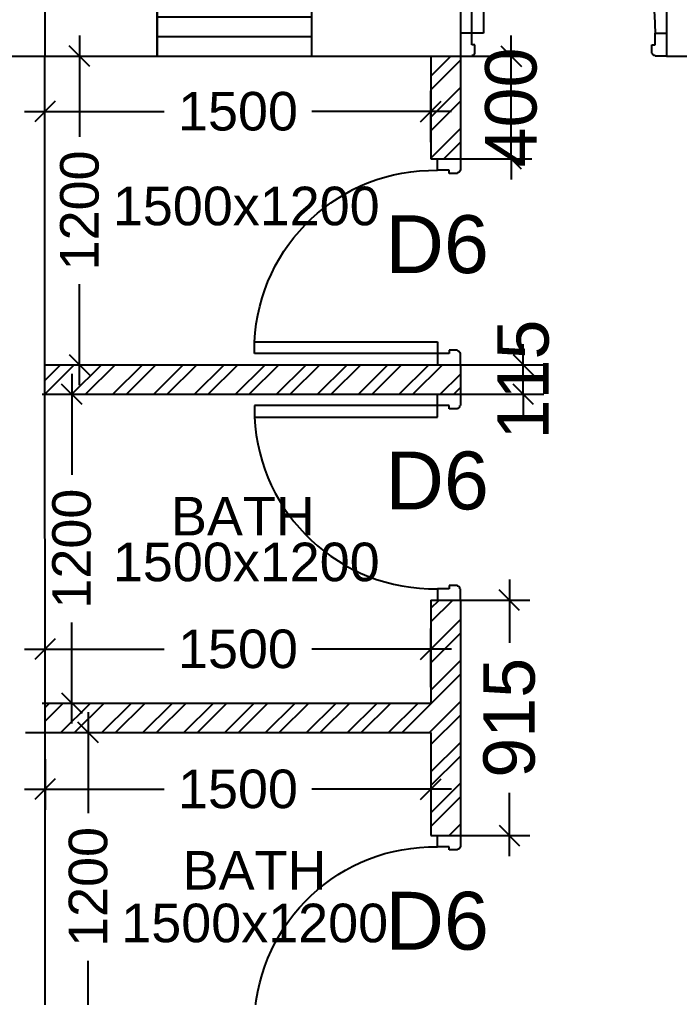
# Model space of a CAD drawing. Extents: x 7620542 to 7843793, y -6476226 to -6093835.
# Drawn here: x 7751200 to 7753764, y -6341425 to -6337623 of the extents above; entities that cross this region are included whole.
import ezdxf
from ezdxf.enums import TextEntityAlignment as Align

# ---------------------------------------------------------------- set-up
doc = ezdxf.new("R2010")
doc.units = 0
doc.header["$LTSCALE"] = 600
doc.header["$MEASUREMENT"] = 0
doc.header["$PDMODE"] = 35
doc.linetypes.add('DASHED', pattern=[0.75, 0.5, -0.25])
doc.layers.get('0').update_dxf_attribs({"linetype": 'CONTINUOUS'})
doc.layers.get('Defpoints').update_dxf_attribs({"linetype": 'CONTINUOUS'})
for name, color, linetype in [('DIM-TEXT', 8, 'CONTINUOUS'), ('DOOR', 32, 'CONTINUOUS'), ('joinery', 7, 'CONTINUOUS'), ('LA-column', 3, 'CONTINUOUS'), ('Room Dim', 1, 'CONTINUOUS'), ('T Wall', 8, 'CONTINUOUS'), ('TEXT', 6, 'CONTINUOUS'), ('Toi. Wall Hat', 3, 'CONTINUOUS'), ('Walls', 7, 'CONTINUOUS'), ('WIN', 151, 'CONTINUOUS'), ('Working Dim', 5, 'CONTINUOUS')]:
    doc.layers.add(name, color=color, linetype=linetype)
doc.styles.add('ari', font='arial.ttf')
doc.styles.add('ARIAL', font='arial.ttf')
doc.styles.add('RT', font='romant.shx')
doc.dimstyles.new('int. dim', dxfattribs={"dimtxt": 450, "dimasz": 80, "dimexe": 80, "dimexo": 0, "dimgap": 70, "dimtad": 0, "dimdec": 0, "dimzin": 12, "dimdsep": 46, "dimtxsty": 'ari', "dimblk": 'OBLIQUE', "dimcen": 2, "dimdle": 80, "dimclrd": 256, "dimclre": 256, "dimclrt": 6, "dimadec": 0, "dimazin": 0, "dimtfac": 1, "dimtdec": 0, "dimtix": 1, "dimtmove": 2, "dimatfit": 3, "dimfxl": 1, "dimtolj": 1, "dimtzin": 0, "dimlwd": -1, "dimlwe": -1, "dimarcsym": 0})
doc.dimstyles.new('TEXT', dxfattribs={"dimscale": 0, "dimtxt": 600, "dimasz": 300, "dimexe": 300, "dimexo": 30, "dimgap": 50, "dimtad": 0, "dimdec": 0, "dimzin": 0, "dimdsep": 46, "dimtxsty": 'RT', "dimblk": 'OBLIQUE', "dimcen": 0.09, "dimdle": 300, "dimclrd": 256, "dimclre": 256, "dimclrt": 170, "dimadec": 0, "dimazin": 0, "dimtfac": 1, "dimtdec": 0, "dimtofl": 0, "dimtmove": 2, "dimatfit": 3, "dimfxl": 1, "dimfrac": 2, "dimtolj": 1, "dimtzin": 0, "dimlwd": -1, "dimlwe": -1, "dimarcsym": 0})

# ---------------------------------------------------------------- blocks, each defined once
blk = doc.blocks.new('1000')
at = {"layer": 'DOOR'}
for p, q in [((0, -100), (0, 0)), ((0, 0), (49.7, 0)), ((49.7, 0), (49.7, -2.2)), ((63.2, -13.5), (61, -13.5)), ((63.2, -13.5), (63.2, -49.5)), ((836.8, -13.5), (836.8, -49.5)), ((836.8, -13.5), (839, -13.5)), ((850.3, 0), (850.3, -2.2)), ((900, 0), (850.3, 0)), ((900, -100), (900, 0)), ((63.2, -49.5), (49.7, -49.5)), ((49.7, -49.5), (49.7, -100)), ((836.8, -49.5), (850.3, -49.5)), ((850.3, -49.5), (850.3, -100)), ((49.7, -100), (0, -100)), ((49.7, -100), (49.7, -900.6)), ((100.2, -100), (49.7, -100)), ((100.2, -900.6), (100.2, -100)), ((850.3, -100), (900, -100)), ((49.7, -900.6), (100.2, -900.6))]:
    blk.add_line(p, q, dxfattribs=at)
for centre, major_axis, start_param, end_param in [((49.7, -13.5), (-7.95, 7.95), 3.926991, 5.497787), ((850.3, -13.5), (7.95, 7.95), 0.785398, 2.356194)]:
    blk.add_ellipse(centre, major_axis=major_axis, ratio=1, start_param=start_param, end_param=end_param, dxfattribs=at)
at = {"layer": 'DOOR', "color": 145}
blk.add_ellipse((64.3, -115.3), major_axis=(-519.7, 589.8), ratio=1, start_param=2.464943, end_param=4.009476, dxfattribs=at)
blk = doc.blocks.new('A$C782D609A')
at = {"layer": 'WIN', "linetype": 'Continuous'}
for p, q in [((-300, 230), (300, 230)), ((-300, 230), (-300, 0)), ((300, 230), (300, 0)), ((-300, 0), (300, 0))]:
    blk.add_line(p, q, dxfattribs=at)
at = {"layer": 'WIN', "linetype": 'DASHED', "ltscale": 300}
for p, q in [((-300, 153.3), (300, 153.3)), ((-300, 76.7), (300, 76.7))]:
    blk.add_line(p, q, dxfattribs=at)
blk = doc.blocks.new('_Oblique')
at = {"color": 0, "linetype": 'ByBlock', "lineweight": -2}
blk.add_line((-0.5, -0.5), (0.5, 0.5), dxfattribs=at)
blk = doc.blocks.new('*D573')
at = {"layer": 'Defpoints', "color": 0, "transparency": 16777216}
for p in [(7751222.9, -6340395, -4.8), (7751466.9, -6340395), (7751222.9, -6341595, -4.8)]:
    blk.add_point(p, dxfattribs=at)
at = {"layer": 'Working Dim', "transparency": 16777216}
for p, q in [((7751466.9, -6340315), (7751466.9, -6340708.3)), ((7751222.9, -6340395), (7751546.9, -6340395)), ((7751466.9, -6341675), (7751466.9, -6341281.6)), ((7751222.9, -6341595), (7751546.9, -6341595))]:
    blk.add_line(p, q, dxfattribs=at)
at = {"layer": 'Working Dim', "transparency": 16777216, "xscale": 80, "yscale": 80, "zscale": 80}
for p, rotation in [((7751466.9, -6340395), 90), ((7751466.9, -6341595), 270)]:
    blk.add_blockref('_Oblique', p, dxfattribs=dict(at, rotation=rotation))
at = {"layer": 'Working Dim', "color": 6, "transparency": 16777216, "insert": (7751466.9, -6340995), "char_height": 150, "attachment_point": 5, "rotation": 90, "style": 'ari'}
blk.add_mtext('\\A1;1200', dxfattribs=at)
blk = doc.blocks.new('*D574')
at = {"layer": 'Defpoints', "color": 0, "transparency": 16777216}
for p in [(7751298.8, -6340498.9, -0.9), (7752798.7, -6340496.6, -4.8), (7752798.7, -6340614.9)]:
    blk.add_point(p, dxfattribs=at)
at = {"layer": 'Working Dim', "transparency": 16777216}
for p, q in [((7751298.8, -6340498.9), (7751298.8, -6340694.9)), ((7752798.7, -6340496.6), (7752798.7, -6340694.9)), ((7751218.8, -6340614.9), (7751762.1, -6340614.9)), ((7752878.7, -6340614.9), (7752335.4, -6340614.9))]:
    blk.add_line(p, q, dxfattribs=at)
at = {"layer": 'Working Dim', "transparency": 16777216, "xscale": 80, "yscale": 80, "zscale": 80, "rotation": 180}
blk.add_blockref('_Oblique', (7751298.8, -6340614.9), dxfattribs=at)
at = {"layer": 'Working Dim', "transparency": 16777216, "xscale": 80, "yscale": 80, "zscale": 80}
blk.add_blockref('_Oblique', (7752798.7, -6340614.9), dxfattribs=at)
at = {"layer": 'Working Dim', "color": 6, "transparency": 16777216, "insert": (7752048.7, -6340614.9), "char_height": 150, "attachment_point": 5, "style": 'ari'}
blk.add_mtext('\\A1;1500', dxfattribs=at)
blk = doc.blocks.new('*D575')
at = {"layer": 'Defpoints', "color": 0, "transparency": 16777216}
for p in [(7751287.5, -6339080, -4.8), (7751402.7, -6339080), (7751287.5, -6340280, -4.8)]:
    blk.add_point(p, dxfattribs=at)
at = {"layer": 'Working Dim', "transparency": 16777216}
for p, q in [((7751402.7, -6339000), (7751402.7, -6339393.3)), ((7751287.5, -6339080), (7751482.7, -6339080)), ((7751402.7, -6340360), (7751402.7, -6339966.6)), ((7751287.5, -6340280), (7751482.7, -6340280))]:
    blk.add_line(p, q, dxfattribs=at)
at = {"layer": 'Working Dim', "transparency": 16777216, "xscale": 80, "yscale": 80, "zscale": 80}
for p, rotation in [((7751402.7, -6339080), 90), ((7751402.7, -6340280), 270)]:
    blk.add_blockref('_Oblique', p, dxfattribs=dict(at, rotation=rotation))
at = {"layer": 'Working Dim', "color": 6, "transparency": 16777216, "insert": (7751402.7, -6339680), "char_height": 150, "attachment_point": 5, "rotation": 90, "style": 'ari'}
blk.add_mtext('\\A1;1200', dxfattribs=at)
blk = doc.blocks.new('*D576')
at = {"layer": 'Defpoints', "color": 0, "transparency": 16777216}
for p in [(7752798.7, -6340070.5), (7751298.8, -6340219, -0.7), (7752798.7, -6340219, -4.8)]:
    blk.add_point(p, dxfattribs=at)
at = {"layer": 'Working Dim', "transparency": 16777216}
for p, q in [((7751298.8, -6340219), (7751298.8, -6339990.5)), ((7752798.7, -6340219), (7752798.7, -6339990.5)), ((7751218.8, -6340070.5), (7751762.1, -6340070.5)), ((7752878.7, -6340070.5), (7752335.4, -6340070.5))]:
    blk.add_line(p, q, dxfattribs=at)
at = {"layer": 'Working Dim', "transparency": 16777216, "xscale": 80, "yscale": 80, "zscale": 80, "rotation": 180}
blk.add_blockref('_Oblique', (7751298.8, -6340070.5), dxfattribs=at)
at = {"layer": 'Working Dim', "transparency": 16777216, "xscale": 80, "yscale": 80, "zscale": 80}
blk.add_blockref('_Oblique', (7752798.7, -6340070.5), dxfattribs=at)
at = {"layer": 'Working Dim', "color": 6, "transparency": 16777216, "insert": (7752048.7, -6340070.5), "char_height": 150, "attachment_point": 5, "style": 'ari'}
blk.add_mtext('\\A1;1500', dxfattribs=at)
blk = doc.blocks.new('*D577')
at = {"layer": 'Defpoints', "color": 0, "transparency": 16777216}
for p in [(7751305.1, -6337765.5, 25.3), (7751433.3, -6337765.5), (7751305.1, -6338965, -4.8)]:
    blk.add_point(p, dxfattribs=at)
at = {"layer": 'Working Dim', "transparency": 16777216}
for p, q in [((7751433.3, -6337685.5), (7751433.3, -6338078.6)), ((7751305.1, -6337765.5), (7751513.3, -6337765.5)), ((7751433.3, -6339045), (7751433.3, -6338651.9)), ((7751305.1, -6338965), (7751513.3, -6338965))]:
    blk.add_line(p, q, dxfattribs=at)
at = {"layer": 'Working Dim', "transparency": 16777216, "xscale": 80, "yscale": 80, "zscale": 80}
for p, rotation in [((7751433.3, -6337765.5), 90), ((7751433.3, -6338965), 270)]:
    blk.add_blockref('_Oblique', p, dxfattribs=dict(at, rotation=rotation))
at = {"layer": 'Working Dim', "color": 6, "transparency": 16777216, "insert": (7751433.3, -6338365.2), "char_height": 150, "attachment_point": 5, "rotation": 90, "style": 'ari'}
blk.add_mtext('\\A1;1200', dxfattribs=at)
blk = doc.blocks.new('*D578')
at = {"layer": 'Defpoints', "color": 0, "transparency": 16777216}
for p in [(7752798.7, -6337980.6), (7751298.7, -6338099.6, 0.8), (7752798.7, -6338099.6, -4.8)]:
    blk.add_point(p, dxfattribs=at)
at = {"layer": 'Working Dim', "transparency": 16777216}
for p, q in [((7751298.7, -6338099.6), (7751298.7, -6337900.6)), ((7752798.7, -6338099.6), (7752798.7, -6337900.6)), ((7751218.7, -6337980.6), (7751762, -6337980.6)), ((7752878.7, -6337980.6), (7752335.4, -6337980.6))]:
    blk.add_line(p, q, dxfattribs=at)
at = {"layer": 'Working Dim', "transparency": 16777216, "xscale": 80, "yscale": 80, "zscale": 80, "rotation": 180}
blk.add_blockref('_Oblique', (7751298.7, -6337980.6), dxfattribs=at)
at = {"layer": 'Working Dim', "transparency": 16777216, "xscale": 80, "yscale": 80, "zscale": 80}
blk.add_blockref('_Oblique', (7752798.7, -6337980.6), dxfattribs=at)
at = {"layer": 'Working Dim', "color": 6, "transparency": 16777216, "insert": (7752048.7, -6337980.6), "char_height": 150, "attachment_point": 5, "style": 'ari'}
blk.add_mtext('\\A1;1500', dxfattribs=at)
blk = doc.blocks.new('*D706')
at = {"layer": 'Defpoints', "color": 0, "transparency": 16777216}
for p in [(7751222.9, -6340395, -4.8), (7751466.9, -6340395), (7751222.9, -6341595, -4.8)]:
    blk.add_point(p, dxfattribs=at)
at = {"layer": 'Working Dim', "transparency": 16777216}
for p, q in [((7751466.9, -6340315), (7751466.9, -6340708.3)), ((7751222.9, -6340395), (7751546.9, -6340395)), ((7751466.9, -6341675), (7751466.9, -6341281.6)), ((7751222.9, -6341595), (7751546.9, -6341595))]:
    blk.add_line(p, q, dxfattribs=at)
at = {"layer": 'Working Dim', "transparency": 16777216, "xscale": 80, "yscale": 80, "zscale": 80}
for p, rotation in [((7751466.9, -6340395), 90), ((7751466.9, -6341595), 270)]:
    blk.add_blockref('_Oblique', p, dxfattribs=dict(at, rotation=rotation))
at = {"layer": 'Working Dim', "color": 6, "transparency": 16777216, "insert": (7751466.9, -6340995), "char_height": 150, "attachment_point": 5, "rotation": 90, "style": 'ari'}
blk.add_mtext('\\A1;1200', dxfattribs=at)
blk = doc.blocks.new('*D707')
at = {"layer": 'Defpoints', "color": 0, "transparency": 16777216}
for p in [(7751287.5, -6339080, -4.8), (7751402.7, -6339080), (7751287.5, -6340280, -4.8)]:
    blk.add_point(p, dxfattribs=at)
at = {"layer": 'Working Dim', "transparency": 16777216}
for p, q in [((7751402.7, -6339000), (7751402.7, -6339393.3)), ((7751287.5, -6339080), (7751482.7, -6339080)), ((7751402.7, -6340360), (7751402.7, -6339966.6)), ((7751287.5, -6340280), (7751482.7, -6340280))]:
    blk.add_line(p, q, dxfattribs=at)
at = {"layer": 'Working Dim', "transparency": 16777216, "xscale": 80, "yscale": 80, "zscale": 80}
for p, rotation in [((7751402.7, -6339080), 90), ((7751402.7, -6340280), 270)]:
    blk.add_blockref('_Oblique', p, dxfattribs=dict(at, rotation=rotation))
at = {"layer": 'Working Dim', "color": 6, "transparency": 16777216, "insert": (7751402.7, -6339680), "char_height": 150, "attachment_point": 5, "rotation": 90, "style": 'ari'}
blk.add_mtext('\\A1;1200', dxfattribs=at)
blk = doc.blocks.new('*D708')
at = {"layer": 'Defpoints', "color": 0, "transparency": 16777216}
for p in [(7751305.1, -6337765.5, 25.3), (7751433.3, -6337765.5), (7751305.1, -6338965, -4.8)]:
    blk.add_point(p, dxfattribs=at)
at = {"layer": 'Working Dim', "transparency": 16777216}
for p, q in [((7751433.3, -6337685.5), (7751433.3, -6338078.6)), ((7751305.1, -6337765.5), (7751513.3, -6337765.5)), ((7751433.3, -6339045), (7751433.3, -6338651.9)), ((7751305.1, -6338965), (7751513.3, -6338965))]:
    blk.add_line(p, q, dxfattribs=at)
at = {"layer": 'Working Dim', "transparency": 16777216, "xscale": 80, "yscale": 80, "zscale": 80}
for p, rotation in [((7751433.3, -6337765.5), 90), ((7751433.3, -6338965), 270)]:
    blk.add_blockref('_Oblique', p, dxfattribs=dict(at, rotation=rotation))
at = {"layer": 'Working Dim', "color": 6, "transparency": 16777216, "insert": (7751433.3, -6338365.2), "char_height": 150, "attachment_point": 5, "rotation": 90, "style": 'ari'}
blk.add_mtext('\\A1;1200', dxfattribs=at)
blk = doc.blocks.new('*D710')
at = {"layer": 'Defpoints', "color": 0, "transparency": 16777216}
for p in [(7751222.9, -6340395, -4.8), (7751466.9, -6340395), (7751222.9, -6341595, -4.8)]:
    blk.add_point(p, dxfattribs=at)
at = {"layer": 'Working Dim', "transparency": 16777216}
for p, q in [((7751466.9, -6340315), (7751466.9, -6340708.3)), ((7751222.9, -6340395), (7751546.9, -6340395)), ((7751466.9, -6341675), (7751466.9, -6341281.6)), ((7751222.9, -6341595), (7751546.9, -6341595))]:
    blk.add_line(p, q, dxfattribs=at)
at = {"layer": 'Working Dim', "transparency": 16777216, "xscale": 80, "yscale": 80, "zscale": 80}
for p, rotation in [((7751466.9, -6340395), 90), ((7751466.9, -6341595), 270)]:
    blk.add_blockref('_Oblique', p, dxfattribs=dict(at, rotation=rotation))
at = {"layer": 'Working Dim', "color": 6, "transparency": 16777216, "insert": (7751466.9, -6340995), "char_height": 150, "attachment_point": 5, "rotation": 90, "style": 'ari'}
blk.add_mtext('\\A1;1200', dxfattribs=at)
blk = doc.blocks.new('*D711')
at = {"layer": 'Defpoints', "color": 0, "transparency": 16777216}
for p in [(7751287.5, -6339080, -4.8), (7751402.7, -6339080), (7751287.5, -6340280, -4.8)]:
    blk.add_point(p, dxfattribs=at)
at = {"layer": 'Working Dim', "transparency": 16777216}
for p, q in [((7751402.7, -6339000), (7751402.7, -6339393.3)), ((7751287.5, -6339080), (7751482.7, -6339080)), ((7751402.7, -6340360), (7751402.7, -6339966.6)), ((7751287.5, -6340280), (7751482.7, -6340280))]:
    blk.add_line(p, q, dxfattribs=at)
at = {"layer": 'Working Dim', "transparency": 16777216, "xscale": 80, "yscale": 80, "zscale": 80}
for p, rotation in [((7751402.7, -6339080), 90), ((7751402.7, -6340280), 270)]:
    blk.add_blockref('_Oblique', p, dxfattribs=dict(at, rotation=rotation))
at = {"layer": 'Working Dim', "color": 6, "transparency": 16777216, "insert": (7751402.7, -6339680), "char_height": 150, "attachment_point": 5, "rotation": 90, "style": 'ari'}
blk.add_mtext('\\A1;1200', dxfattribs=at)
blk = doc.blocks.new('*D712')
at = {"layer": 'Defpoints', "color": 0, "transparency": 16777216}
for p in [(7751305.1, -6337765.5, 25.3), (7751433.3, -6337765.5), (7751305.1, -6338965, -4.8)]:
    blk.add_point(p, dxfattribs=at)
at = {"layer": 'Working Dim', "transparency": 16777216}
for p, q in [((7751433.3, -6337685.5), (7751433.3, -6338078.6)), ((7751305.1, -6337765.5), (7751513.3, -6337765.5)), ((7751433.3, -6339045), (7751433.3, -6338651.9)), ((7751305.1, -6338965), (7751513.3, -6338965))]:
    blk.add_line(p, q, dxfattribs=at)
at = {"layer": 'Working Dim', "transparency": 16777216, "xscale": 80, "yscale": 80, "zscale": 80}
for p, rotation in [((7751433.3, -6337765.5), 90), ((7751433.3, -6338965), 270)]:
    blk.add_blockref('_Oblique', p, dxfattribs=dict(at, rotation=rotation))
at = {"layer": 'Working Dim', "color": 6, "transparency": 16777216, "insert": (7751433.3, -6338365.2), "char_height": 150, "attachment_point": 5, "rotation": 90, "style": 'ari'}
blk.add_mtext('\\A1;1200', dxfattribs=at)
blk = doc.blocks.new('*D836')
at = {"layer": 'Defpoints', "color": 0, "linetype": 'Continuous', "transparency": 16777216}
for p in [(7761439.3, -6335351), (7720379, -6337015.5), (7761439.3, -6337165.5, 3.9)]:
    blk.add_point(p, dxfattribs=at)
at = {"layer": 'DIM-TEXT', "transparency": 16777216}
for p, q in [((7720379, -6337015.5), (7720379, -6335051)), ((7761439.3, -6337165.5), (7761439.3, -6335051)), ((7720079, -6335351), (7734367.3, -6335351)), ((7761739.3, -6335351), (7747450.9, -6335351))]:
    blk.add_line(p, q, dxfattribs=at)
at = {"layer": 'DIM-TEXT', "linetype": 'Continuous', "transparency": 16777216, "xscale": 300, "yscale": 300, "zscale": 300, "rotation": 180}
blk.add_blockref('_Oblique', (7720379, -6335351), dxfattribs=at)
at = {"layer": 'DIM-TEXT', "linetype": 'Continuous', "transparency": 16777216, "xscale": 300, "yscale": 300, "zscale": 300}
blk.add_blockref('_Oblique', (7761439.3, -6335351), dxfattribs=at)
at = {"layer": 'DIM-TEXT', "color": 170, "linetype": 'Continuous', "transparency": 16777216, "insert": (7740909.1, -6335351), "char_height": 750, "attachment_point": 5, "style": 'ari'}
blk.add_mtext('\\A1;{\\H1.067x;M.I.C.U / I.C.U - (20 Beds)}', dxfattribs=at)
blk = doc.blocks.new('*D1701')
at = {"layer": 'Defpoints', "color": 0, "transparency": 16777216}
for p in [(7752913.7, -6339880), (7753103.5, -6339880), (7752913.7, -6340795)]:
    blk.add_point(p, dxfattribs=at)
at = {"layer": 'Working Dim', "transparency": 16777216}
for p, q in [((7753103.5, -6339800), (7753103.5, -6340045.8)), ((7752913.7, -6339880), (7753183.5, -6339880)), ((7753103.5, -6340875), (7753103.5, -6340629.2)), ((7752913.7, -6340795), (7753183.5, -6340795))]:
    blk.add_line(p, q, dxfattribs=at)
at = {"layer": 'Working Dim', "transparency": 16777216, "xscale": 80, "yscale": 80, "zscale": 80}
for p, rotation in [((7753103.5, -6339880), 90), ((7753103.5, -6340795), 270)]:
    blk.add_blockref('_Oblique', p, dxfattribs=dict(at, rotation=rotation))
at = {"layer": 'Working Dim', "color": 6, "transparency": 16777216, "insert": (7753103.5, -6340337.5), "char_height": 200, "attachment_point": 5, "rotation": 90, "style": 'ari'}
blk.add_mtext('\\A1;915', dxfattribs=at)
blk = doc.blocks.new('*D1702')
at = {"layer": 'Defpoints', "color": 0, "transparency": 16777216}
for p in [(7752913.7, -6338965), (7753157.7, -6338965), (7752913.7, -6339080)]:
    blk.add_point(p, dxfattribs=at)
at = {"layer": 'Working Dim', "transparency": 16777216}
for p, q in [((7753157.7, -6338965), (7753157.7, -6338885)), ((7752913.7, -6338965), (7753237.7, -6338965)), ((7753157.7, -6339080), (7753157.7, -6338965)), ((7752913.7, -6339080), (7753237.7, -6339080)), ((7753157.7, -6339080), (7753157.7, -6339160))]:
    blk.add_line(p, q, dxfattribs=at)
at = {"layer": 'Working Dim', "transparency": 16777216, "xscale": 80, "yscale": 80, "zscale": 80}
for p, rotation in [((7753157.7, -6338965), 270), ((7753157.7, -6339080), 90)]:
    blk.add_blockref('_Oblique', p, dxfattribs=dict(at, rotation=rotation))
at = {"layer": 'Working Dim', "color": 6, "transparency": 16777216, "insert": (7753157.7, -6339022.5), "char_height": 200, "attachment_point": 5, "rotation": 90, "style": 'ari'}
blk.add_mtext('\\A1;115', dxfattribs=at)
blk = doc.blocks.new('*D1703')
at = {"layer": 'Defpoints', "color": 0, "transparency": 16777216}
for p in [(7752913.7, -6337765.4), (7753110.5, -6337765.4), (7752913.7, -6338165)]:
    blk.add_point(p, dxfattribs=at)
at = {"layer": 'Working Dim', "transparency": 16777216}
for p, q in [((7753110.5, -6337765.4), (7753110.5, -6337685.4)), ((7752913.7, -6337765.4), (7753190.5, -6337765.4)), ((7753110.5, -6338165), (7753110.5, -6337765.4)), ((7752913.7, -6338165), (7753190.5, -6338165)), ((7753110.5, -6338165), (7753110.5, -6338245))]:
    blk.add_line(p, q, dxfattribs=at)
at = {"layer": 'Working Dim', "transparency": 16777216, "xscale": 80, "yscale": 80, "zscale": 80}
for p, rotation in [((7753110.5, -6337765.4), 270), ((7753110.5, -6338165), 90)]:
    blk.add_blockref('_Oblique', p, dxfattribs=dict(at, rotation=rotation))
at = {"layer": 'Working Dim', "color": 6, "transparency": 16777216, "insert": (7753110.5, -6337965.2), "char_height": 200, "attachment_point": 5, "rotation": 90, "style": 'ari'}
blk.add_mtext('\\A1;400', dxfattribs=at)

msp = doc.modelspace()

# ---------------------------------------------------------------- hatches: boundary and pattern name
at = {"layer": 'Toi. Wall Hat'}
h = msp.add_hatch(dxfattribs=at)
h.set_pattern_fill('ANSI32', color=10, scale=300, style=0)
h.set_pattern_definition([(45, (832124.71, 8e-06), (-79.5495129, 79.5495129), []), (45, (832177.74, 8e-06), (-79.5495129, 79.5495129), [])])
h.paths.add_polyline_path([(7754659.819, -6337765.483), (7754544.819, -6337765.483), (7754544.819, -6338164.987), (7754659.819, -6338164.987)])
h.paths.add_polyline_path([(7752913.701, -6337765.483), (7752798.701, -6337765.483), (7752798.701, -6338164.987), (7752913.701, -6338164.987)])
h.paths.add_polyline_path([(7752913.701, -6338964.987), (7751298.734, -6338964.987), (7751298.737, -6339079.987), (7752913.701, -6339079.987)])
h.paths.add_polyline_path([(7756159.819, -6338964.987), (7754544.819, -6338964.987), (7754544.819, -6339079.987), (7756159.819, -6339079.987)])
h.paths.add_polyline_path([(7754659.819, -6340394.987), (7756159.819, -6340394.987), (7756159.819, -6340279.987), (7754659.819, -6340279.987), (7754659.819, -6339879.987), (7754544.819, -6339879.987), (7754544.819, -6340794.987), (7754659.819, -6340794.987)])
h.paths.add_polyline_path([(7752913.701, -6339879.987), (7752798.701, -6339879.987), (7752798.701, -6340279.987), (7751298.769, -6340279.987), (7751298.772, -6340394.987), (7752798.701, -6340394.987), (7752798.701, -6340794.987), (7752913.701, -6340794.987)])
h.paths.add_polyline_path([(7752913.701, -6341594.987), (7751298.805, -6341594.987), (7751298.808, -6341709.987), (7752913.701, -6341709.987)])
h.paths.add_polyline_path([(7752913.701, -6342509.987), (7752798.701, -6342509.987), (7752798.701, -6342910.517), (7752913.701, -6342910.517)])
h.paths.add_polyline_path([(7754659.819, -6342509.987), (7754544.819, -6342509.987), (7754544.819, -6342910.517), (7754659.819, -6342910.517)])
h.paths.add_polyline_path([(7756159.819, -6341594.987), (7754544.819, -6341594.987), (7754544.819, -6341709.987), (7756159.819, -6341709.987)])

# ---------------------------------------------------------------- linework, layer by layer
at = {"layer": 'LA-column', "color": 2, "elevation": -13.799}
msp.add_lwpolyline([(7750548.969, -6337765.464), (7751298.969, -6337765.464), (7751298.969, -6337015.464), (7750548.969, -6337015.464)], close=True, dxfattribs=at)
at = {"layer": 'T Wall', "color": 6, "linetype": 'Continuous'}
for p, q in [((7752913.701, -6337535.483, -14.83), (7752913.701, -6338164.987, -14.83)), ((7752798.701, -6337764.987, -14.83), (7752798.701, -6338164.987, -14.83)), ((7752798.701, -6338164.987, -14.83), (7752913.701, -6338164.987, -14.83)), ((7751298.879, -6338964.987, -14.83), (7752913.701, -6338964.987, -14.83)), ((7752913.701, -6338964.987, -14.83), (7752913.701, -6339079.987, -14.83)), ((7751298.701, -6339079.987, -14.83), (7752913.701, -6339079.987, -14.83)), ((7752798.701, -6339879.987, -14.83), (7752798.701, -6340279.987, -14.83)), ((7752798.701, -6339879.987, -14.83), (7752913.701, -6339879.987, -14.83)), ((7752913.701, -6339879.987, -14.83), (7752913.701, -6340794.987, -14.83)), ((7751298.701, -6340279.987, -14.83), (7752798.701, -6340279.987, -14.83)), ((7751298.701, -6340394.987, -14.83), (7752798.701, -6340394.987, -14.83)), ((7752798.701, -6340394.987, -14.83), (7752798.701, -6340794.987, -14.83)), ((7752798.701, -6340794.987, -14.83), (7752913.701, -6340794.987, -14.83))]:
    msp.add_line(p, q, dxfattribs=at)
at = {"layer": 'Walls'}
for p, q in [((7753713.701, -6337535.402, -14.83), (7753713.701, -6337765.402, -14.83)), ((7751298.871, -6344330.602, -14.83), (7751298.701, -6337765.517, -14.83)), ((7751298.879, -6337765.402, -14.83), (7752913.701, -6337765.402, -14.83)), ((7753713.701, -6337765.402, -14.83), (7756159.819, -6337765.402, -14.83))]:
    msp.add_line(p, q, dxfattribs=at)

# ---------------------------------------------------------------- block references
at = {"layer": 'DOOR', "linetype": 'Continuous'}
for p, xscale, yscale, zscale, rotation in [((7752913.701, -6337765.401, -14.83), -0.8888888880610689, 0.8888888880610466, 0.8888888880610679, 179.9999871533746), ((7752913.701, -6338964.987, -14.83), -0.8888888880610689, 0.8888888880610466, 0.8888888880610697, 269.9999871533747), ((7752913.593, -6339079.987, -14.83), 0.8888888880610685, 0.8888888880610685, 0.8888888880610685, 270.0000127265634), ((7752913.701, -6341594.987, -14.83), -0.8888888880610689, 0.8888888880610466, 0.8888888880610697, 269.9999871533747)]:
    msp.add_blockref('1000', p, dxfattribs=dict(at, xscale=xscale, yscale=yscale, zscale=zscale, rotation=rotation))
at = {"layer": 'WIN', "linetype": 'Continuous'}
for p in [(7752033.943, -6337765.402, -14.83), (7752034.033, -6337765.466, -14.83)]:
    msp.add_blockref('A$C782D609A', p, dxfattribs=at)

# ---------------------------------------------------------------- texts
at = {"layer": 'joinery', "style": 'ari'}
for p in [(7752823.059, -6338608.905, -14.83), (7752823.059, -6339527.459, -14.83), (7752823.059, -6341238.905, -14.83)]:
    msp.add_text('D6', height=225, dxfattribs=at).set_placement(p, align=Align.CENTER)
at = {"layer": 'Room Dim', "style": 'ARIAL'}
for p in [(7752080.904, -6338422.972, -14.83), (7752080.904, -6339806.668, -14.83), (7752113.675, -6341210.043, -14.83)]:
    msp.add_text('1500x1200', height=150, dxfattribs=at).set_placement(p, align=Align.CENTER)
at = {"layer": 'TEXT', "color": 7, "style": 'ARIAL'}
for p in [(7752067.856, -6339628.627, -14.83), (7752113.245, -6341005.045, -14.83)]:
    msp.add_text('BATH', height=150, dxfattribs=at).set_placement(p, align=Align.CENTER)

# ---------------------------------------------------------------- dimensions: what is measured, and where the dimension line sits
at = {"layer": 'DIM-TEXT', "linetype": 'Continuous'}
dim = msp.add_linear_dim(base=(7761439.285, -6335351.01, -19.962), p1=(7720378.97, -6337015.467, -19.962), p2=(7761439.285, -6337165.48, -16.082), text='{\\H1.067x;M.I.C.U / I.C.U - (20 Beds)}', dimstyle='TEXT', override={"dimscale": 1, "dimtxt": 750, "dimexo": 0, "dimtxsty": 'ari'}, dxfattribs=at)
dim.commit()
dim.dimension.update_dxf_attribs({"geometry": '*D836', "text_midpoint": (7740909.128, -6335351.01, -19.962)})
at = {"layer": 'Working Dim'}
for base, p1, p2, override, picture, middle in [((7751433.28, -6337765.483, -14.83), (7751305.115, -6338964.987, -19.622), (7751305.115, -6337765.483, 10.454), {"dimtxt": 150}, '*D577', (7751433.28, -6338365.235, -14.83)), ((7751433.28, -6337765.483, -14.83), (7751305.115, -6338964.987, -19.622), (7751305.115, -6337765.483, 10.454), {"dimtxt": 150}, '*D708', (7751433.28, -6338365.235, -14.83)), ((7751433.28, -6337765.483, -14.83), (7751305.115, -6338964.987, -19.622), (7751305.115, -6337765.483, 10.454), {"dimtxt": 150}, '*D712', (7751433.28, -6338365.235, -14.83)), ((7753110.467, -6337765.402, -14.83), (7752913.703, -6338164.987, -14.83), (7752913.703, -6337765.402, -14.83), {"dimtxt": 200, "dimarcsym": 1}, '*D1703', (7753110.467, -6337965.194, -14.83)), ((7753157.674, -6338964.987, -14.83), (7752913.701, -6339079.987, -14.83), (7752913.702, -6338964.987, -14.83), {"dimtxt": 200, "dimarcsym": 1}, '*D1702', (7753157.674, -6339022.487, -14.83)), ((7751402.699, -6339079.987, -14.83), (7751287.497, -6340279.987, -19.622), (7751287.497, -6339079.987, -19.622), {"dimtxt": 150}, '*D575', (7751402.699, -6339679.987, -14.83)), ((7751402.699, -6339079.987, -14.83), (7751287.497, -6340279.987, -19.622), (7751287.497, -6339079.987, -19.622), {"dimtxt": 150}, '*D707', (7751402.699, -6339679.987, -14.83)), ((7751402.699, -6339079.987, -14.83), (7751287.497, -6340279.987, -19.622), (7751287.497, -6339079.987, -19.622), {"dimtxt": 150}, '*D711', (7751402.699, -6339679.987, -14.83)), ((7753103.511, -6339879.987, -14.83), (7752913.701, -6340794.987, -14.83), (7752913.701, -6339879.987, -14.83), {"dimtxt": 200, "dimarcsym": 1}, '*D1701', (7753103.511, -6340337.487, -14.83)), ((7751466.89, -6340394.987, -14.83), (7751222.943, -6341594.987, -19.622), (7751222.943, -6340394.987, -19.622), {"dimtxt": 150}, '*D573', (7751466.89, -6340994.987, -14.83)), ((7751466.89, -6340394.987, -14.83), (7751222.943, -6341594.987, -19.622), (7751222.943, -6340394.987, -19.622), {"dimtxt": 150}, '*D706', (7751466.89, -6340994.987, -14.83)), ((7751466.89, -6340394.987, -14.83), (7751222.943, -6341594.987, -19.622), (7751222.943, -6340394.987, -19.622), {"dimtxt": 150}, '*D710', (7751466.89, -6340994.987, -14.83))]:
    dim = msp.add_linear_dim(base=base, p1=p1, p2=p2, angle=90, dimstyle='int. dim', override=override, dxfattribs=at)
    dim.commit()
    dim.dimension.update_dxf_attribs({"geometry": picture, "text_midpoint": middle})
for base, p1, p2, picture, middle in [((7752798.701, -6337980.623, -14.83), (7751298.71, -6338099.586, -14.037), (7752798.701, -6338099.586, -19.622), '*D578', (7752048.706, -6337980.623, -14.83)), ((7752798.701, -6340070.523, -14.83), (7751298.768, -6340218.991, -15.544), (7752798.701, -6340218.991, -19.622), '*D576', (7752048.734, -6340070.523, -14.83)), ((7752798.701, -6340614.936, -14.83), (7751298.775, -6340498.905, -15.743), (7752798.701, -6340496.584, -19.622), '*D574', (7752048.738, -6340614.936, -14.83))]:
    dim = msp.add_linear_dim(base=base, p1=p1, p2=p2, dimstyle='int. dim', override={"dimtxt": 150}, dxfattribs=at)
    dim.commit()
    dim.dimension.update_dxf_attribs({"geometry": picture, "text_midpoint": middle})

doc.saveas('drawing.dxf')
